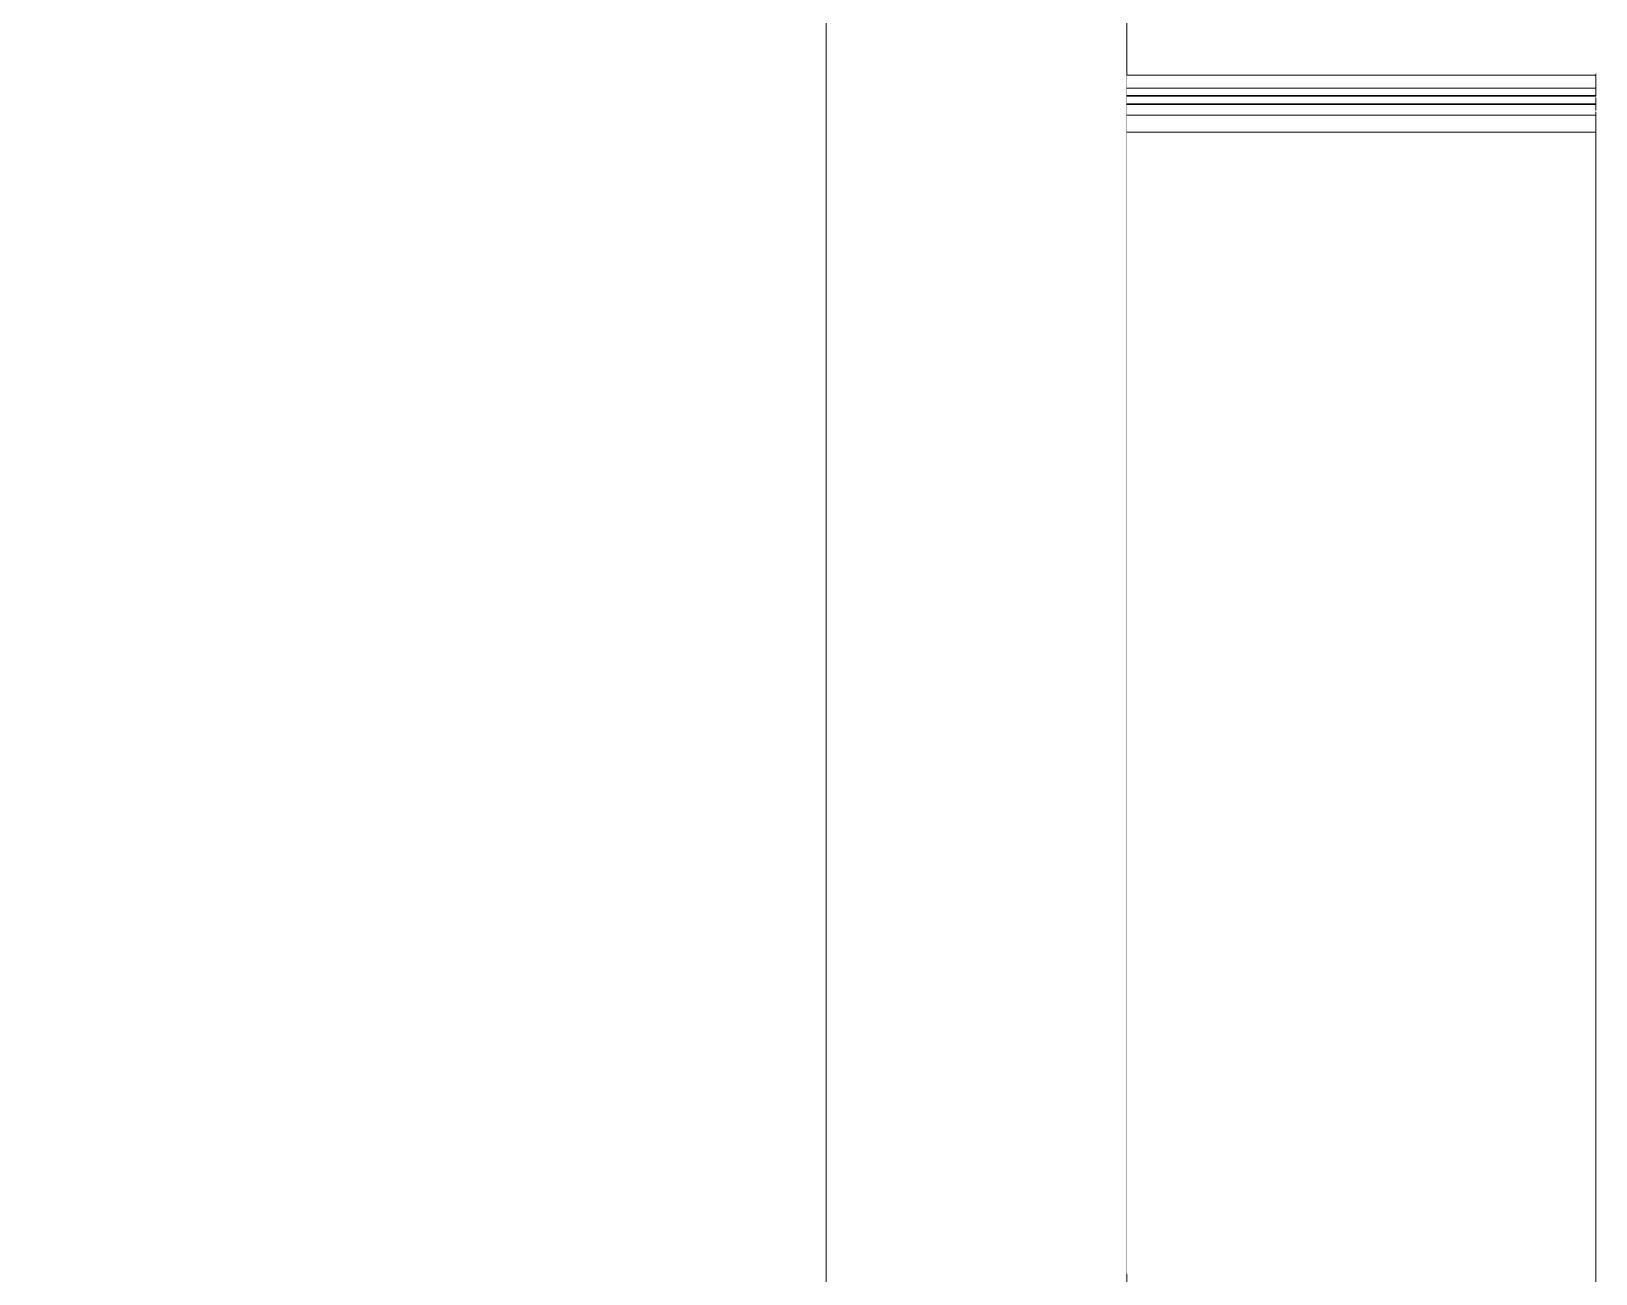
# Model space of a CAD drawing. Extents: x -3080 to 28500, y -1326 to 31609.
# Drawn here: x 26178.6 to 26230.6, y 28083.8 to 28125.1 of the extents above; entities that cross this region are included whole.
import ezdxf
from ezdxf.xclip import XClip

# ---------------------------------------------------------------- set-up
doc = ezdxf.new("R2010")
doc.units = 0
doc.header["$LTSCALE"] = 100
doc.header["$XCLIPFRAME"] = 2
doc.linetypes.add('188K-SM-07-F10-MECH-CR PIPE-Y2257103$0$X-S-FAB_SL ALL$0$Wipeout_Contour', pattern=[1, 0, -1])
for name, color, linetype in [('0-xref', 8, 'Continuous'), ('188K-SM-07-F10-MECH-CR PIPE-Y2257103$0$X-S-FAB_SL ALL$0$A-WALL-EX', 7, 'Continuous'), ('188K-SM-07-F10-MECH-CR PIPE-Y2257103$0$X-S-FAB_SL ALL$0$A-WALL-IN', 7, 'Continuous'), ('188K-SM-07-F10-MECH-CR PIPE-Y2257103$0$X-S-FAB_SL ALL$0$ASP_1', 1, 'Continuous'), ('188K-SM-07-F10-MECH-CR PIPE-Y2257103$0$X-S-FAB_SL ALL$0$Hattch', 7, 'Continuous')]:
    doc.layers.add(name, color=color, linetype=linetype)

# ---------------------------------------------------------------- blocks, each defined once
blk = doc.blocks.new('188K-SM-07-F10-MECH-CR PIPE-Y2257103$0$X-S-FAB_SL ALL$0$剖面元素_25_3', base_point=(23061.264, -8263.064))
at = {"color": 254, "linetype": '188K-SM-07-F10-MECH-CR PIPE-Y2257103$0$X-S-FAB_SL ALL$0$Wipeout_Contour', "lineweight": 0, "ltscale": 198779.141623}
blk.add_wipeout([(49266.264, -6418.064), (49259.764, -6418.064), (49259.764, -6653.064), (49266.264, -6653.064)], dxfattribs=at).dxf.layer = '188K-SM-07-F10-MECH-CR PIPE-Y2257103$0$X-S-FAB_SL ALL$0$Hattch'
blk = doc.blocks.new('188K-SM-07-F10-MECH-CR PIPE-Y2257103$0$X-S-FAB_SL ALL$0$剖面元素_26_3', base_point=(23061.264, -8263.064))
at = {"color": 254, "linetype": '188K-SM-07-F10-MECH-CR PIPE-Y2257103$0$X-S-FAB_SL ALL$0$Wipeout_Contour', "lineweight": 0, "ltscale": 1737619.251686257}
blk.add_wipeout([(49182.764, -6440.004), (49203.764, -6440.214), (49203.764, -6440.564), (49238.764, -6440.564), (49238.764, -6444.164), (49223.614, -6444.164), (49222.914, -6444.351), (49222.401, -6444.864), (49222.214, -6445.564), (49222.214, -6525.564), (49222.401, -6526.264), (49222.914, -6526.776), (49223.614, -6526.964), (49238.764, -6526.964), (49238.764, -6530.564), (49203.764, -6530.564), (49203.764, -6526.964), (49218.914, -6526.964), (49219.614, -6526.776), (49220.126, -6526.264), (49220.314, -6525.564), (49220.314, -6445.564), (49220.126, -6444.864), (49219.614, -6444.351), (49218.914, -6444.164), (49203.764, -6444.164), (49203.764, -6479.816), (49182.764, -6479.606), (49182.764, -6653.064), (49259.764, -6653.064), (49259.764, -6418.064), (49252.393, -6418.064), (49257.764, -6418.116), (49257.764, -6440.616), (49182.764, -6439.89)], dxfattribs=at).dxf.layer = '188K-SM-07-F10-MECH-CR PIPE-Y2257103$0$X-S-FAB_SL ALL$0$Hattch'
blk = doc.blocks.new('188K-SM-07-F10-MECH-CR PIPE-Y2257103$0$X-S-FAB_SL ALL$0$剖面元素_28_3', base_point=(23061.264, -8263.064))
at = {"layer": '188K-SM-07-F10-MECH-CR PIPE-Y2257103$0$X-S-FAB_SL ALL$0$A-WALL-EX', "color": 6, "lineweight": 0}
for p, q in [((49266.264, -6418.064), (49266.264, -6653.064)), ((49276.264, -6418.064), (49276.264, -6673.564))]:
    blk.add_line(p, q, dxfattribs=at)
blk = doc.blocks.new('188K-SM-07-F10-MECH-CR PIPE-Y2257103$0$X-S-FAB_SL ALL$0$剖面元素_2209_3', base_point=(23061.264, -8263.064))
at = {"color": 254, "linetype": '188K-SM-07-F10-MECH-CR PIPE-Y2257103$0$X-S-FAB_SL ALL$0$Wipeout_Contour', "lineweight": 0, "ltscale": 149113.74024}
blk.add_wipeout([(49276.264, -6470.252), (49291.868, -6470.252), (49276.264, -6470.19)], dxfattribs=at).dxf.layer = '188K-SM-07-F10-MECH-CR PIPE-Y2257103$0$X-S-FAB_SL ALL$0$Hattch'
at = {"color": 254, "linetype": '188K-SM-07-F10-MECH-CR PIPE-Y2257103$0$X-S-FAB_SL ALL$0$Wipeout_Contour', "lineweight": 0, "ltscale": 198822.642823}
blk.add_wipeout([(49276.264, -6471.173), (49276.264, -6471.184), (49291.868, -6471.184), (49285.685, -6471.173)], dxfattribs=at).dxf.layer = '188K-SM-07-F10-MECH-CR PIPE-Y2257103$0$X-S-FAB_SL ALL$0$Hattch'
at = {"color": 254, "linetype": '188K-SM-07-F10-MECH-CR PIPE-Y2257103$0$X-S-FAB_SL ALL$0$Wipeout_Contour', "lineweight": 0, "ltscale": 149105.112411}
blk.add_wipeout([(49276.264, -6472.086), (49282.489, -6472.086), (49276.264, -6471.678)], dxfattribs=at).dxf.layer = '188K-SM-07-F10-MECH-CR PIPE-Y2257103$0$X-S-FAB_SL ALL$0$Hattch'
at = {"color": 254, "linetype": '188K-SM-07-F10-MECH-CR PIPE-Y2257103$0$X-S-FAB_SL ALL$0$Wipeout_Contour', "lineweight": 0, "ltscale": 149115.055529}
blk.add_wipeout([(49276.264, -6473.993), (49291.868, -6473.993), (49276.264, -6472.808)], dxfattribs=at).dxf.layer = '188K-SM-07-F10-MECH-CR PIPE-Y2257103$0$X-S-FAB_SL ALL$0$Hattch'
at = {"color": 254, "linetype": '188K-SM-07-F10-MECH-CR PIPE-Y2257103$0$X-S-FAB_SL ALL$0$Wipeout_Contour', "lineweight": 0, "ltscale": 149116.52485}
blk.add_wipeout([(49276.264, -6478.181), (49291.868, -6478.181), (49276.264, -6475.711)], dxfattribs=at).dxf.layer = '188K-SM-07-F10-MECH-CR PIPE-Y2257103$0$X-S-FAB_SL ALL$0$Hattch'
at = {"color": 254, "linetype": '188K-SM-07-F10-MECH-CR PIPE-Y2257103$0$X-S-FAB_SL ALL$0$Wipeout_Contour', "lineweight": 0, "ltscale": 149120.617078}
blk.add_wipeout([(49276.264, -6489.264), (49291.868, -6489.264), (49276.264, -6484.92)], dxfattribs=at).dxf.layer = '188K-SM-07-F10-MECH-CR PIPE-Y2257103$0$X-S-FAB_SL ALL$0$Hattch'
at = {"color": 254, "linetype": '188K-SM-07-F10-MECH-CR PIPE-Y2257103$0$X-S-FAB_SL ALL$0$Wipeout_Contour', "lineweight": 0, "ltscale": 149124.508672}
blk.add_wipeout([(49276.264, -6499.621), (49291.868, -6499.621), (49276.264, -6493.999)], dxfattribs=at).dxf.layer = '188K-SM-07-F10-MECH-CR PIPE-Y2257103$0$X-S-FAB_SL ALL$0$Hattch'
at = {"color": 254, "linetype": '188K-SM-07-F10-MECH-CR PIPE-Y2257103$0$X-S-FAB_SL ALL$0$Wipeout_Contour', "lineweight": 0, "ltscale": 149108.696121}
blk.add_wipeout([(49276.264, -6470.627), (49286.674, -6470.627), (49276.264, -6470.252)], dxfattribs=at).dxf.layer = '188K-SM-07-F10-MECH-CR PIPE-Y2257103$0$X-S-FAB_SL ALL$0$Hattch'
at = {"color": 254, "linetype": '188K-SM-07-F10-MECH-CR PIPE-Y2257103$0$X-S-FAB_SL ALL$0$Wipeout_Contour', "lineweight": 0, "ltscale": 149099.86331}
blk.add_wipeout([(49276.264, -6471.373), (49276.264, -6471.399), (49277.415, -6471.399)], dxfattribs=at).dxf.layer = '188K-SM-07-F10-MECH-CR PIPE-Y2257103$0$X-S-FAB_SL ALL$0$Hattch'
at = {"color": 254, "linetype": '188K-SM-07-F10-MECH-CR PIPE-Y2257103$0$X-S-FAB_SL ALL$0$Wipeout_Contour', "lineweight": 0, "ltscale": 149137.801404}
blk.add_wipeout([(49291.868, -6471.173), (49285.686, -6471.173), (49291.868, -6471.184)], dxfattribs=at).dxf.layer = '188K-SM-07-F10-MECH-CR PIPE-Y2257103$0$X-S-FAB_SL ALL$0$Hattch'
at = {"color": 254, "linetype": '188K-SM-07-F10-MECH-CR PIPE-Y2257103$0$X-S-FAB_SL ALL$0$Wipeout_Contour', "lineweight": 0, "ltscale": 149114.498399}
blk.add_wipeout([(49276.264, -6472.086), (49276.264, -6472.215), (49291.868, -6472.215)], dxfattribs=at).dxf.layer = '188K-SM-07-F10-MECH-CR PIPE-Y2257103$0$X-S-FAB_SL ALL$0$Hattch'
at = {"color": 254, "linetype": '188K-SM-07-F10-MECH-CR PIPE-Y2257103$0$X-S-FAB_SL ALL$0$Wipeout_Contour', "lineweight": 0, "ltscale": 149115.65749}
blk.add_wipeout([(49276.264, -6473.993), (49276.264, -6475.711), (49291.868, -6475.711)], dxfattribs=at).dxf.layer = '188K-SM-07-F10-MECH-CR PIPE-Y2257103$0$X-S-FAB_SL ALL$0$Hattch'
at = {"color": 254, "linetype": '188K-SM-07-F10-MECH-CR PIPE-Y2257103$0$X-S-FAB_SL ALL$0$Wipeout_Contour', "lineweight": 0, "ltscale": 149117.6416}
blk.add_wipeout([(49276.264, -6481.23), (49291.868, -6481.23), (49276.264, -6478.181)], dxfattribs=at).dxf.layer = '188K-SM-07-F10-MECH-CR PIPE-Y2257103$0$X-S-FAB_SL ALL$0$Hattch'
at = {"color": 254, "linetype": '188K-SM-07-F10-MECH-CR PIPE-Y2257103$0$X-S-FAB_SL ALL$0$Wipeout_Contour', "lineweight": 0, "ltscale": 149122.420576}
blk.add_wipeout([(49276.264, -6493.999), (49291.868, -6493.999), (49276.264, -6489.264)], dxfattribs=at).dxf.layer = '188K-SM-07-F10-MECH-CR PIPE-Y2257103$0$X-S-FAB_SL ALL$0$Hattch'
at = {"color": 254, "linetype": '188K-SM-07-F10-MECH-CR PIPE-Y2257103$0$X-S-FAB_SL ALL$0$Wipeout_Contour', "lineweight": 0, "ltscale": 149140.262767}
blk.add_wipeout([(49276.264, -6499.621), (49291.868, -6504.752), (49291.868, -6499.621)], dxfattribs=at).dxf.layer = '188K-SM-07-F10-MECH-CR PIPE-Y2257103$0$X-S-FAB_SL ALL$0$Hattch'
at = {"color": 254, "linetype": '188K-SM-07-F10-MECH-CR PIPE-Y2257103$0$X-S-FAB_SL ALL$0$Wipeout_Contour', "lineweight": 0, "ltscale": 149128.082079}
blk.add_wipeout([(49291.868, -6470.19), (49276.264, -6470.19), (49291.868, -6470.252)], dxfattribs=at).dxf.layer = '188K-SM-07-F10-MECH-CR PIPE-Y2257103$0$X-S-FAB_SL ALL$0$Hattch'
at = {"color": 254, "linetype": '188K-SM-07-F10-MECH-CR PIPE-Y2257103$0$X-S-FAB_SL ALL$0$Wipeout_Contour', "lineweight": 0, "ltscale": 198829.556948}
blk.add_wipeout([(49291.868, -6471.373), (49276.264, -6471.373), (49277.416, -6471.399), (49291.868, -6471.399)], dxfattribs=at).dxf.layer = '188K-SM-07-F10-MECH-CR PIPE-Y2257103$0$X-S-FAB_SL ALL$0$Hattch'
at = {"color": 254, "linetype": '188K-SM-07-F10-MECH-CR PIPE-Y2257103$0$X-S-FAB_SL ALL$0$Wipeout_Contour', "lineweight": 0, "ltscale": 149114.669497}
blk.add_wipeout([(49276.264, -6472.215), (49276.264, -6472.808), (49291.868, -6472.808)], dxfattribs=at).dxf.layer = '188K-SM-07-F10-MECH-CR PIPE-Y2257103$0$X-S-FAB_SL ALL$0$Hattch'
at = {"color": 254, "linetype": '188K-SM-07-F10-MECH-CR PIPE-Y2257103$0$X-S-FAB_SL ALL$0$Wipeout_Contour', "lineweight": 0, "ltscale": 149130.552545}
blk.add_wipeout([(49291.868, -6475.711), (49276.264, -6475.711), (49291.868, -6478.181)], dxfattribs=at).dxf.layer = '188K-SM-07-F10-MECH-CR PIPE-Y2257103$0$X-S-FAB_SL ALL$0$Hattch'
at = {"color": 254, "linetype": '188K-SM-07-F10-MECH-CR PIPE-Y2257103$0$X-S-FAB_SL ALL$0$Wipeout_Contour', "lineweight": 0, "ltscale": 149119.001832}
blk.add_wipeout([(49291.868, -6484.92), (49276.264, -6481.23), (49276.264, -6484.92)], dxfattribs=at).dxf.layer = '188K-SM-07-F10-MECH-CR PIPE-Y2257103$0$X-S-FAB_SL ALL$0$Hattch'
at = {"color": 254, "linetype": '188K-SM-07-F10-MECH-CR PIPE-Y2257103$0$X-S-FAB_SL ALL$0$Wipeout_Contour', "lineweight": 0, "ltscale": 149138.122139}
blk.add_wipeout([(49276.264, -6493.999), (49291.868, -6499.621), (49291.868, -6493.999)], dxfattribs=at).dxf.layer = '188K-SM-07-F10-MECH-CR PIPE-Y2257103$0$X-S-FAB_SL ALL$0$Hattch'
at = {"color": 254, "linetype": '188K-SM-07-F10-MECH-CR PIPE-Y2257103$0$X-S-FAB_SL ALL$0$Wipeout_Contour', "lineweight": 0, "ltscale": 149128.646375}
blk.add_wipeout([(49276.264, -6510.059), (49291.868, -6510.059), (49276.264, -6504.752)], dxfattribs=at).dxf.layer = '188K-SM-07-F10-MECH-CR PIPE-Y2257103$0$X-S-FAB_SL ALL$0$Hattch'
at = {"layer": '188K-SM-07-F10-MECH-CR PIPE-Y2257103$0$X-S-FAB_SL ALL$0$A-WALL-EX', "color": 8, "lineweight": 0}
for p, q in [((49291.868, -6476.901), (49291.868, -6476.337)), ((49291.868, -6477.584), (49291.868, -6476.901)), ((49291.868, -6497.451), (49291.868, -6495.789)), ((49291.868, -6498.57), (49291.868, -6497.451))]:
    blk.add_line(p, q, dxfattribs=at)
at = {"color": 254, "linetype": '188K-SM-07-F10-MECH-CR PIPE-Y2257103$0$X-S-FAB_SL ALL$0$Wipeout_Contour', "lineweight": 0, "ltscale": 198837.65548}
blk.add_wipeout([(49276.264, -6470.252), (49286.674, -6470.627), (49291.868, -6470.627), (49291.868, -6470.252)], dxfattribs=at).dxf.layer = '188K-SM-07-F10-MECH-CR PIPE-Y2257103$0$X-S-FAB_SL ALL$0$Hattch'
at = {"color": 254, "linetype": '188K-SM-07-F10-MECH-CR PIPE-Y2257103$0$X-S-FAB_SL ALL$0$Wipeout_Contour', "lineweight": 0, "ltscale": 198814.261803}
blk.add_wipeout([(49284.066, -6470.981), (49276.264, -6470.981), (49279.531, -6471.15), (49282.432, -6471.15)], dxfattribs=at).dxf.layer = '188K-SM-07-F10-MECH-CR PIPE-Y2257103$0$X-S-FAB_SL ALL$0$Hattch'
at = {"color": 254, "linetype": '188K-SM-07-F10-MECH-CR PIPE-Y2257103$0$X-S-FAB_SL ALL$0$Wipeout_Contour', "lineweight": 0, "ltscale": 149140.789176}
blk.add_wipeout([(49291.868, -6470.981), (49288.601, -6471.15), (49291.868, -6471.15)], dxfattribs=at).dxf.layer = '188K-SM-07-F10-MECH-CR PIPE-Y2257103$0$X-S-FAB_SL ALL$0$Hattch'
at = {"color": 254, "linetype": '188K-SM-07-F10-MECH-CR PIPE-Y2257103$0$X-S-FAB_SL ALL$0$Wipeout_Contour', "lineweight": 0, "ltscale": 149114.286157}
blk.add_wipeout([(49276.264, -6471.678), (49291.868, -6471.678), (49276.264, -6471.529)], dxfattribs=at).dxf.layer = '188K-SM-07-F10-MECH-CR PIPE-Y2257103$0$X-S-FAB_SL ALL$0$Hattch'
at = {"color": 254, "linetype": '188K-SM-07-F10-MECH-CR PIPE-Y2257103$0$X-S-FAB_SL ALL$0$Wipeout_Contour', "lineweight": 0, "ltscale": 149129.250791}
blk.add_wipeout([(49276.264, -6472.808), (49291.868, -6473.993), (49291.868, -6472.808)], dxfattribs=at).dxf.layer = '188K-SM-07-F10-MECH-CR PIPE-Y2257103$0$X-S-FAB_SL ALL$0$Hattch'
at = {"color": 254, "linetype": '188K-SM-07-F10-MECH-CR PIPE-Y2257103$0$X-S-FAB_SL ALL$0$Wipeout_Contour', "lineweight": 0, "ltscale": 149131.593468}
blk.add_wipeout([(49291.868, -6478.181), (49276.264, -6478.181), (49291.868, -6481.23)], dxfattribs=at).dxf.layer = '188K-SM-07-F10-MECH-CR PIPE-Y2257103$0$X-S-FAB_SL ALL$0$Hattch'
at = {"color": 254, "linetype": '188K-SM-07-F10-MECH-CR PIPE-Y2257103$0$X-S-FAB_SL ALL$0$Wipeout_Contour', "lineweight": 0, "ltscale": 149134.399074}
blk.add_wipeout([(49276.264, -6484.92), (49291.868, -6489.264), (49291.868, -6484.92)], dxfattribs=at).dxf.layer = '188K-SM-07-F10-MECH-CR PIPE-Y2257103$0$X-S-FAB_SL ALL$0$Hattch'
at = {"color": 254, "linetype": '188K-SM-07-F10-MECH-CR PIPE-Y2257103$0$X-S-FAB_SL ALL$0$Wipeout_Contour', "lineweight": 0, "ltscale": 149126.58581}
blk.add_wipeout([(49276.264, -6499.621), (49276.264, -6504.752), (49291.868, -6504.752)], dxfattribs=at).dxf.layer = '188K-SM-07-F10-MECH-CR PIPE-Y2257103$0$X-S-FAB_SL ALL$0$Hattch'
at = {"color": 254, "linetype": '188K-SM-07-F10-MECH-CR PIPE-Y2257103$0$X-S-FAB_SL ALL$0$Wipeout_Contour', "lineweight": 0, "ltscale": 149144.38426}
blk.add_wipeout([(49276.264, -6510.059), (49291.868, -6515.369), (49291.868, -6510.059)], dxfattribs=at).dxf.layer = '188K-SM-07-F10-MECH-CR PIPE-Y2257103$0$X-S-FAB_SL ALL$0$Hattch'
at = {"layer": '188K-SM-07-F10-MECH-CR PIPE-Y2257103$0$X-S-FAB_SL ALL$0$A-WALL-EX', "color": 8, "lineweight": 0}
for p, q in [((49291.868, -6470.19), (49276.264, -6470.19)), ((49291.868, -6470.252), (49291.868, -6470.155)), ((49291.868, -6473.261), (49291.868, -6473.077)), ((49291.868, -6473.648), (49291.868, -6473.261)), ((49291.868, -6479.678), (49291.868, -6478.976)), ((49291.868, -6480.479), (49291.868, -6479.678)), ((49291.868, -6487.208), (49291.868, -6486.116)), ((49291.868, -6488.258), (49291.868, -6487.208)), ((49291.868, -6503.328), (49291.868, -6501.953)), ((49291.868, -6504.021), (49291.868, -6503.328))]:
    blk.add_line(p, q, dxfattribs=at)
at = {"color": 254, "linetype": '188K-SM-07-F10-MECH-CR PIPE-Y2257103$0$X-S-FAB_SL ALL$0$Wipeout_Contour', "lineweight": 0, "ltscale": 149101.844859}
blk.add_wipeout([(49276.264, -6470.981), (49276.264, -6471.15), (49279.531, -6471.15)], dxfattribs=at).dxf.layer = '188K-SM-07-F10-MECH-CR PIPE-Y2257103$0$X-S-FAB_SL ALL$0$Hattch'
at = {"color": 254, "linetype": '188K-SM-07-F10-MECH-CR PIPE-Y2257103$0$X-S-FAB_SL ALL$0$Wipeout_Contour', "lineweight": 0, "ltscale": 149121.316996}
blk.add_wipeout([(49284.066, -6470.981), (49282.432, -6471.15), (49285.699, -6471.15)], dxfattribs=at).dxf.layer = '188K-SM-07-F10-MECH-CR PIPE-Y2257103$0$X-S-FAB_SL ALL$0$Hattch'
at = {"color": 254, "linetype": '188K-SM-07-F10-MECH-CR PIPE-Y2257103$0$X-S-FAB_SL ALL$0$Wipeout_Contour', "lineweight": 0, "ltscale": 198834.523367}
blk.add_wipeout([(49276.264, -6471.678), (49282.489, -6472.086), (49291.868, -6472.086), (49291.868, -6471.678)], dxfattribs=at).dxf.layer = '188K-SM-07-F10-MECH-CR PIPE-Y2257103$0$X-S-FAB_SL ALL$0$Hattch'
at = {"color": 254, "linetype": '188K-SM-07-F10-MECH-CR PIPE-Y2257103$0$X-S-FAB_SL ALL$0$Wipeout_Contour', "lineweight": 0, "ltscale": 149129.783333}
blk.add_wipeout([(49276.264, -6473.993), (49291.868, -6475.711), (49291.868, -6473.993)], dxfattribs=at).dxf.layer = '188K-SM-07-F10-MECH-CR PIPE-Y2257103$0$X-S-FAB_SL ALL$0$Hattch'
at = {"color": 254, "linetype": '188K-SM-07-F10-MECH-CR PIPE-Y2257103$0$X-S-FAB_SL ALL$0$Wipeout_Contour', "lineweight": 0, "ltscale": 149132.869602}
blk.add_wipeout([(49276.264, -6481.23), (49291.868, -6484.92), (49291.868, -6481.23)], dxfattribs=at).dxf.layer = '188K-SM-07-F10-MECH-CR PIPE-Y2257103$0$X-S-FAB_SL ALL$0$Hattch'
at = {"color": 254, "linetype": '188K-SM-07-F10-MECH-CR PIPE-Y2257103$0$X-S-FAB_SL ALL$0$Wipeout_Contour', "lineweight": 0, "ltscale": 149136.150963}
blk.add_wipeout([(49276.264, -6489.264), (49291.868, -6493.999), (49291.868, -6489.264)], dxfattribs=at).dxf.layer = '188K-SM-07-F10-MECH-CR PIPE-Y2257103$0$X-S-FAB_SL ALL$0$Hattch'
at = {"color": 254, "linetype": '188K-SM-07-F10-MECH-CR PIPE-Y2257103$0$X-S-FAB_SL ALL$0$Wipeout_Contour', "lineweight": 0, "ltscale": 149142.299411}
blk.add_wipeout([(49276.264, -6504.752), (49291.868, -6510.059), (49291.868, -6504.752)], dxfattribs=at).dxf.layer = '188K-SM-07-F10-MECH-CR PIPE-Y2257103$0$X-S-FAB_SL ALL$0$Hattch'
at = {"layer": '188K-SM-07-F10-MECH-CR PIPE-Y2257103$0$X-S-FAB_SL ALL$0$A-WALL-EX', "color": 8, "lineweight": 0}
for p, q in [((49291.868, -6473.993), (49291.868, -6475.711)), ((49291.868, -6474.766), (49291.868, -6474.436)), ((49291.868, -6475.245), (49291.868, -6474.766)), ((49291.868, -6475.711), (49291.868, -6478.181)), ((49291.868, -6478.181), (49291.868, -6481.23)), ((49291.868, -6481.23), (49291.868, -6484.92)), ((49291.868, -6483.11), (49291.868, -6482.219)), ((49291.868, -6484.039), (49291.868, -6483.11)), ((49291.868, -6484.92), (49291.868, -6489.264)), ((49291.868, -6489.264), (49291.868, -6493.999)), ((49291.868, -6491.984), (49291.868, -6490.762)), ((49291.868, -6492.968), (49291.868, -6491.984)), ((49291.868, -6493.999), (49291.868, -6499.621)), ((49291.868, -6499.621), (49291.868, -6504.752)), ((49291.868, -6504.752), (49291.868, -6510.059)), ((49291.868, -6509.29), (49291.868, -6507.814)), ((49291.868, -6509.684), (49291.868, -6509.29)), ((49291.868, -6510.059), (49291.868, -6515.369))]:
    blk.add_line(p, q, dxfattribs=at)
at = {"color": 254, "linetype": '188K-SM-07-F10-MECH-CR PIPE-Y2257103$0$X-S-FAB_SL ALL$0$Wipeout_Contour', "lineweight": 0, "ltscale": 149104.671339}
blk.add_wipeout([(49276.264, -6470.743), (49276.264, -6470.867), (49282.487, -6470.867)], dxfattribs=at).dxf.layer = '188K-SM-07-F10-MECH-CR PIPE-Y2257103$0$X-S-FAB_SL ALL$0$Hattch'
at = {"color": 254, "linetype": '188K-SM-07-F10-MECH-CR PIPE-Y2257103$0$X-S-FAB_SL ALL$0$Wipeout_Contour', "lineweight": 0, "ltscale": 198842.380683}
blk.add_wipeout([(49291.868, -6470.981), (49284.066, -6470.981), (49285.699, -6471.15), (49288.601, -6471.15)], dxfattribs=at).dxf.layer = '188K-SM-07-F10-MECH-CR PIPE-Y2257103$0$X-S-FAB_SL ALL$0$Hattch'
at = {"color": 254, "linetype": '188K-SM-07-F10-MECH-CR PIPE-Y2257103$0$X-S-FAB_SL ALL$0$Wipeout_Contour', "lineweight": 0, "ltscale": 149128.616531}
blk.add_wipeout([(49276.264, -6471.529), (49291.868, -6471.678), (49291.868, -6471.529)], dxfattribs=at).dxf.layer = '188K-SM-07-F10-MECH-CR PIPE-Y2257103$0$X-S-FAB_SL ALL$0$Hattch'
at = {"color": 254, "linetype": '188K-SM-07-F10-MECH-CR PIPE-Y2257103$0$X-S-FAB_SL ALL$0$Wipeout_Contour', "lineweight": 0, "ltscale": 149128.831408}
blk.add_wipeout([(49276.264, -6472.086), (49291.868, -6472.215), (49291.868, -6472.086)], dxfattribs=at).dxf.layer = '188K-SM-07-F10-MECH-CR PIPE-Y2257103$0$X-S-FAB_SL ALL$0$Hattch'
at = {"color": 254, "linetype": '188K-SM-07-F10-MECH-CR PIPE-Y2257103$0$X-S-FAB_SL ALL$0$Wipeout_Contour', "lineweight": 0, "ltscale": 149113.925008}
blk.add_wipeout([(49276.264, -6470.743), (49291.868, -6470.743), (49276.264, -6470.627)], dxfattribs=at).dxf.layer = '188K-SM-07-F10-MECH-CR PIPE-Y2257103$0$X-S-FAB_SL ALL$0$Hattch'
at = {"color": 254, "linetype": '188K-SM-07-F10-MECH-CR PIPE-Y2257103$0$X-S-FAB_SL ALL$0$Wipeout_Contour', "lineweight": 0, "ltscale": 149103.604359}
blk.add_wipeout([(49276.264, -6471.415), (49276.264, -6471.529), (49281.149, -6471.529)], dxfattribs=at).dxf.layer = '188K-SM-07-F10-MECH-CR PIPE-Y2257103$0$X-S-FAB_SL ALL$0$Hattch'
at = {"color": 254, "linetype": '188K-SM-07-F10-MECH-CR PIPE-Y2257103$0$X-S-FAB_SL ALL$0$Wipeout_Contour', "lineweight": 0, "ltscale": 149128.942053}
blk.add_wipeout([(49276.264, -6472.215), (49291.868, -6472.808), (49291.868, -6472.215)], dxfattribs=at).dxf.layer = '188K-SM-07-F10-MECH-CR PIPE-Y2257103$0$X-S-FAB_SL ALL$0$Hattch'
at = {"layer": '188K-SM-07-F10-MECH-CR PIPE-Y2257103$0$X-S-FAB_SL ALL$0$A-WALL-EX', "color": 8, "lineweight": 0}
for p, q in [((49291.868, -6472.074), (49291.868, -6471.842)), ((49291.868, -6472.086), (49276.264, -6472.086)), ((49291.868, -6472.086), (49291.868, -6472.1)), ((49291.868, -6472.189), (49291.868, -6472.1)), ((49291.868, -6472.189), (49291.868, -6472.215)), ((49291.868, -6472.215), (49291.868, -6472.374)), ((49291.868, -6472.374), (49291.868, -6472.302)), ((49291.868, -6472.59), (49291.868, -6472.374)), ((49291.868, -6472.59), (49291.868, -6472.808)), ((49291.868, -6472.808), (49291.868, -6473.993))]:
    blk.add_line(p, q, dxfattribs=at)
at = {"color": 254, "linetype": '188K-SM-07-F10-MECH-CR PIPE-Y2257103$0$X-S-FAB_SL ALL$0$Wipeout_Contour', "lineweight": 0, "ltscale": 198833.960692}
blk.add_wipeout([(49276.264, -6470.743), (49282.487, -6470.867), (49291.868, -6470.867), (49291.868, -6470.743)], dxfattribs=at).dxf.layer = '188K-SM-07-F10-MECH-CR PIPE-Y2257103$0$X-S-FAB_SL ALL$0$Hattch'
at = {"color": 254, "linetype": '188K-SM-07-F10-MECH-CR PIPE-Y2257103$0$X-S-FAB_SL ALL$0$Wipeout_Contour', "lineweight": 0, "ltscale": 198833.066033}
blk.add_wipeout([(49291.868, -6471.415), (49276.264, -6471.415), (49281.149, -6471.529), (49291.868, -6471.529)], dxfattribs=at).dxf.layer = '188K-SM-07-F10-MECH-CR PIPE-Y2257103$0$X-S-FAB_SL ALL$0$Hattch'
at = {"layer": '188K-SM-07-F10-MECH-CR PIPE-Y2257103$0$X-S-FAB_SL ALL$0$A-WALL-EX', "color": 8, "lineweight": 0}
blk.add_line((49291.868, -6471.678), (49291.868, -6472.086), dxfattribs=at)
at = {"color": 254, "linetype": '188K-SM-07-F10-MECH-CR PIPE-Y2257103$0$X-S-FAB_SL ALL$0$Wipeout_Contour', "lineweight": 0, "ltscale": 149128.259694}
blk.add_wipeout([(49276.264, -6470.627), (49291.868, -6470.743), (49291.868, -6470.627)], dxfattribs=at).dxf.layer = '188K-SM-07-F10-MECH-CR PIPE-Y2257103$0$X-S-FAB_SL ALL$0$Hattch'
at = {"color": 254, "linetype": '188K-SM-07-F10-MECH-CR PIPE-Y2257103$0$X-S-FAB_SL ALL$0$Wipeout_Contour', "lineweight": 0, "ltscale": 149100.484317}
blk.add_wipeout([(49276.264, -6470.894), (49276.264, -6470.934), (49278.227, -6470.934)], dxfattribs=at).dxf.layer = '188K-SM-07-F10-MECH-CR PIPE-Y2257103$0$X-S-FAB_SL ALL$0$Hattch'
at = {"color": 254, "linetype": '188K-SM-07-F10-MECH-CR PIPE-Y2257103$0$X-S-FAB_SL ALL$0$Wipeout_Contour', "lineweight": 0, "ltscale": 198830.064028}
blk.add_wipeout([(49291.868, -6470.894), (49276.264, -6470.894), (49278.227, -6470.934), (49291.868, -6470.934)], dxfattribs=at).dxf.layer = '188K-SM-07-F10-MECH-CR PIPE-Y2257103$0$X-S-FAB_SL ALL$0$Hattch'
at = {"color": 254, "linetype": '188K-SM-07-F10-MECH-CR PIPE-Y2257103$0$X-S-FAB_SL ALL$0$Wipeout_Contour', "lineweight": 0, "ltscale": 149123.574538}
blk.add_wipeout([(49285.925, -6470.894), (49284.066, -6470.867), (49284.066, -6470.894)], dxfattribs=at).dxf.layer = '188K-SM-07-F10-MECH-CR PIPE-Y2257103$0$X-S-FAB_SL ALL$0$Hattch'
at = {"color": 254, "linetype": '188K-SM-07-F10-MECH-CR PIPE-Y2257103$0$X-S-FAB_SL ALL$0$Wipeout_Contour', "lineweight": 0, "ltscale": 149099.889331}
blk.add_wipeout([(49276.264, -6471.199), (49277.519, -6471.199), (49276.264, -6471.184)], dxfattribs=at).dxf.layer = '188K-SM-07-F10-MECH-CR PIPE-Y2257103$0$X-S-FAB_SL ALL$0$Hattch'
at = {"color": 254, "linetype": '188K-SM-07-F10-MECH-CR PIPE-Y2257103$0$X-S-FAB_SL ALL$0$Wipeout_Contour', "lineweight": 0, "ltscale": 198822.650942}
blk.add_wipeout([(49285.606, -6471.297), (49276.264, -6471.297), (49276.264, -6471.373), (49291.868, -6471.373)], dxfattribs=at).dxf.layer = '188K-SM-07-F10-MECH-CR PIPE-Y2257103$0$X-S-FAB_SL ALL$0$Hattch'
at = {"color": 254, "linetype": '188K-SM-07-F10-MECH-CR PIPE-Y2257103$0$X-S-FAB_SL ALL$0$Wipeout_Contour', "lineweight": 0, "ltscale": 198829.55136}
blk.add_wipeout([(49276.264, -6471.184), (49277.519, -6471.199), (49291.868, -6471.199), (49291.868, -6471.184)], dxfattribs=at).dxf.layer = '188K-SM-07-F10-MECH-CR PIPE-Y2257103$0$X-S-FAB_SL ALL$0$Hattch'
at = {"color": 254, "linetype": '188K-SM-07-F10-MECH-CR PIPE-Y2257103$0$X-S-FAB_SL ALL$0$Wipeout_Contour', "lineweight": 0, "ltscale": 198840.939098}
blk.add_wipeout([(49284.066, -6470.981), (49291.868, -6470.981), (49288.632, -6470.934), (49284.066, -6470.934)], dxfattribs=at).dxf.layer = '188K-SM-07-F10-MECH-CR PIPE-Y2257103$0$X-S-FAB_SL ALL$0$Hattch'
at = {"color": 254, "linetype": '188K-SM-07-F10-MECH-CR PIPE-Y2257103$0$X-S-FAB_SL ALL$0$Wipeout_Contour', "lineweight": 0, "ltscale": 149137.779258}
blk.add_wipeout([(49291.868, -6471.297), (49285.606, -6471.297), (49291.868, -6471.373)], dxfattribs=at).dxf.layer = '188K-SM-07-F10-MECH-CR PIPE-Y2257103$0$X-S-FAB_SL ALL$0$Hattch'
at = {"color": 254, "linetype": '188K-SM-07-F10-MECH-CR PIPE-Y2257103$0$X-S-FAB_SL ALL$0$Wipeout_Contour', "lineweight": 0, "ltscale": 198814.360535}
blk.add_wipeout([(49284.066, -6470.867), (49276.264, -6470.867), (49278.123, -6470.894), (49284.066, -6470.894)], dxfattribs=at).dxf.layer = '188K-SM-07-F10-MECH-CR PIPE-Y2257103$0$X-S-FAB_SL ALL$0$Hattch'
at = {"color": 254, "linetype": '188K-SM-07-F10-MECH-CR PIPE-Y2257103$0$X-S-FAB_SL ALL$0$Wipeout_Contour', "lineweight": 0, "ltscale": 149117.426246}
blk.add_wipeout([(49280.83, -6470.934), (49284.066, -6470.981), (49284.066, -6470.934)], dxfattribs=at).dxf.layer = '188K-SM-07-F10-MECH-CR PIPE-Y2257103$0$X-S-FAB_SL ALL$0$Hattch'
at = {"color": 254, "linetype": '188K-SM-07-F10-MECH-CR PIPE-Y2257103$0$X-S-FAB_SL ALL$0$Wipeout_Contour', "lineweight": 0, "ltscale": 198845.303507}
blk.add_wipeout([(49284.066, -6470.867), (49285.925, -6470.894), (49291.868, -6470.894), (49291.868, -6470.867)], dxfattribs=at).dxf.layer = '188K-SM-07-F10-MECH-CR PIPE-Y2257103$0$X-S-FAB_SL ALL$0$Hattch'
at = {"layer": '188K-SM-07-F10-MECH-CR PIPE-Y2257103$0$X-S-FAB_SL ALL$0$A-WALL-EX', "color": 8, "lineweight": 0}
for p, q in [((49291.868, -6470.252), (49291.868, -6470.627)), ((49291.868, -6470.627), (49291.868, -6470.268))]:
    blk.add_line(p, q, dxfattribs=at)
at = {"color": 254, "linetype": '188K-SM-07-F10-MECH-CR PIPE-Y2257103$0$X-S-FAB_SL ALL$0$Wipeout_Contour', "lineweight": 0, "ltscale": 198809.996205}
blk.add_wipeout([(49276.264, -6470.934), (49276.264, -6470.981), (49284.066, -6470.981), (49280.83, -6470.934)], dxfattribs=at).dxf.layer = '188K-SM-07-F10-MECH-CR PIPE-Y2257103$0$X-S-FAB_SL ALL$0$Hattch'
at = {"color": 254, "linetype": '188K-SM-07-F10-MECH-CR PIPE-Y2257103$0$X-S-FAB_SL ALL$0$Wipeout_Contour', "lineweight": 0, "ltscale": 149140.633576}
blk.add_wipeout([(49291.868, -6470.934), (49288.632, -6470.934), (49291.868, -6470.981)], dxfattribs=at).dxf.layer = '188K-SM-07-F10-MECH-CR PIPE-Y2257103$0$X-S-FAB_SL ALL$0$Hattch'
at = {"layer": '188K-SM-07-F10-MECH-CR PIPE-Y2257103$0$X-S-FAB_SL ALL$0$A-WALL-EX', "color": 8, "lineweight": 0}
for p, q in [((49291.868, -6470.867), (49284.066, -6470.867)), ((49291.868, -6470.627), (49291.868, -6470.743)), ((49291.868, -6470.743), (49291.868, -6470.867)), ((49291.868, -6470.867), (49291.868, -6470.867))]:
    blk.add_line(p, q, dxfattribs=at)
at = {"color": 254, "linetype": '188K-SM-07-F10-MECH-CR PIPE-Y2257103$0$X-S-FAB_SL ALL$0$Wipeout_Contour', "lineweight": 0, "ltscale": 149100.367414}
blk.add_wipeout([(49278.123, -6470.894), (49276.264, -6470.867), (49276.264, -6470.894)], dxfattribs=at).dxf.layer = '188K-SM-07-F10-MECH-CR PIPE-Y2257103$0$X-S-FAB_SL ALL$0$Hattch'
at = {"color": 254, "linetype": '188K-SM-07-F10-MECH-CR PIPE-Y2257103$0$X-S-FAB_SL ALL$0$Wipeout_Contour', "lineweight": 0, "ltscale": 198827.194768}
blk.add_wipeout([(49276.264, -6471.203), (49291.868, -6471.203), (49290.578, -6471.199), (49276.264, -6471.199)], dxfattribs=at).dxf.layer = '188K-SM-07-F10-MECH-CR PIPE-Y2257103$0$X-S-FAB_SL ALL$0$Hattch'
at = {"layer": '188K-SM-07-F10-MECH-CR PIPE-Y2257103$0$X-S-FAB_SL ALL$0$A-WALL-EX', "color": 8, "lineweight": 0}
for p, q in [((49291.868, -6470.627), (49276.264, -6470.627)), ((49276.264, -6470.867), (49284.066, -6470.867))]:
    blk.add_line(p, q, dxfattribs=at)
at = {"color": 254, "linetype": '188K-SM-07-F10-MECH-CR PIPE-Y2257103$0$X-S-FAB_SL ALL$0$Wipeout_Contour', "lineweight": 0, "ltscale": 149105.353878}
blk.add_wipeout([(49283.042, -6471.173), (49276.264, -6471.15), (49276.264, -6471.173)], dxfattribs=at).dxf.layer = '188K-SM-07-F10-MECH-CR PIPE-Y2257103$0$X-S-FAB_SL ALL$0$Hattch'
at = {"color": 254, "linetype": '188K-SM-07-F10-MECH-CR PIPE-Y2257103$0$X-S-FAB_SL ALL$0$Wipeout_Contour', "lineweight": 0, "ltscale": 149105.518604}
blk.add_wipeout([(49276.264, -6471.203), (49276.264, -6471.297), (49283.168, -6471.297)], dxfattribs=at).dxf.layer = '188K-SM-07-F10-MECH-CR PIPE-Y2257103$0$X-S-FAB_SL ALL$0$Hattch'
at = {"color": 254, "linetype": '188K-SM-07-F10-MECH-CR PIPE-Y2257103$0$X-S-FAB_SL ALL$0$Wipeout_Contour', "lineweight": 0, "ltscale": 198827.383158}
blk.add_wipeout([(49276.264, -6471.399), (49276.264, -6471.415), (49291.868, -6471.415), (49290.665, -6471.399)], dxfattribs=at).dxf.layer = '188K-SM-07-F10-MECH-CR PIPE-Y2257103$0$X-S-FAB_SL ALL$0$Hattch'
at = {"color": 254, "linetype": '188K-SM-07-F10-MECH-CR PIPE-Y2257103$0$X-S-FAB_SL ALL$0$Wipeout_Contour', "lineweight": 0, "ltscale": 198834.660899}
blk.add_wipeout([(49291.868, -6471.15), (49276.264, -6471.15), (49283.042, -6471.173), (49291.868, -6471.173)], dxfattribs=at).dxf.layer = '188K-SM-07-F10-MECH-CR PIPE-Y2257103$0$X-S-FAB_SL ALL$0$Hattch'
at = {"layer": '188K-SM-07-F10-MECH-CR PIPE-Y2257103$0$X-S-FAB_SL ALL$0$A-WALL-EX', "color": 8, "lineweight": 0}
for q in [(49291.868, -6470.867), (49276.264, -6470.894)]:
    blk.add_line((49291.868, -6470.894), q, dxfattribs=at)
at = {"color": 254, "linetype": '188K-SM-07-F10-MECH-CR PIPE-Y2257103$0$X-S-FAB_SL ALL$0$Wipeout_Contour', "lineweight": 0, "ltscale": 149142.660901}
blk.add_wipeout([(49291.868, -6471.199), (49290.578, -6471.199), (49291.868, -6471.203)], dxfattribs=at).dxf.layer = '188K-SM-07-F10-MECH-CR PIPE-Y2257103$0$X-S-FAB_SL ALL$0$Hattch'
at = {"color": 254, "linetype": '188K-SM-07-F10-MECH-CR PIPE-Y2257103$0$X-S-FAB_SL ALL$0$Wipeout_Contour', "lineweight": 0, "ltscale": 198834.824516}
blk.add_wipeout([(49276.264, -6471.203), (49283.168, -6471.297), (49291.868, -6471.297), (49291.868, -6471.203)], dxfattribs=at).dxf.layer = '188K-SM-07-F10-MECH-CR PIPE-Y2257103$0$X-S-FAB_SL ALL$0$Hattch'
at = {"layer": '188K-SM-07-F10-MECH-CR PIPE-Y2257103$0$X-S-FAB_SL ALL$0$A-WALL-EX', "color": 8, "lineweight": 0}
blk.add_line((49291.868, -6470.981), (49291.868, -6470.934), dxfattribs=at)
at = {"color": 254, "linetype": '188K-SM-07-F10-MECH-CR PIPE-Y2257103$0$X-S-FAB_SL ALL$0$Wipeout_Contour', "lineweight": 0, "ltscale": 149142.827257}
blk.add_wipeout([(49291.868, -6471.399), (49290.665, -6471.399), (49291.868, -6471.415)], dxfattribs=at).dxf.layer = '188K-SM-07-F10-MECH-CR PIPE-Y2257103$0$X-S-FAB_SL ALL$0$Hattch'
at = {"layer": '188K-SM-07-F10-MECH-CR PIPE-Y2257103$0$X-S-FAB_SL ALL$0$A-WALL-EX', "color": 8, "lineweight": 0}
for p, q in [((49291.868, -6471.15), (49276.264, -6471.15)), ((49291.868, -6471.157), (49276.264, -6471.157)), ((49291.868, -6471.15), (49291.868, -6470.981)), ((49291.868, -6471.184), (49291.868, -6471.15)), ((49291.868, -6471.184), (49291.868, -6471.203)), ((49291.868, -6471.373), (49291.868, -6471.203)), ((49291.868, -6471.529), (49276.264, -6471.529)), ((49291.868, -6471.522), (49291.868, -6471.415)), ((49291.868, -6471.562), (49291.868, -6471.522)), ((49291.868, -6471.529), (49291.868, -6471.562)), ((49291.868, -6471.665), (49291.868, -6471.562)), ((49291.868, -6471.665), (49291.868, -6471.678))]:
    blk.add_line(p, q, dxfattribs=at)
blk = doc.blocks.new('188K-SM-07-F10-MECH-CR PIPE-Y2257103$0$X-S-FAB_SL ALL$0$A$C2e9ab586')
at = {"layer": '188K-SM-07-F10-MECH-CR PIPE-Y2257103$0$X-S-FAB_SL ALL$0$A-WALL-IN', "lineweight": 0}
blk.add_blockref('188K-SM-07-F10-MECH-CR PIPE-Y2257103$0$X-S-FAB_SL ALL$0$剖面元素_25_3', (-28106.385, 285), dxfattribs=at)
at = {"layer": '188K-SM-07-F10-MECH-CR PIPE-Y2257103$0$X-S-FAB_SL ALL$0$A-WALL-EX', "lineweight": 0}
blk.add_blockref('188K-SM-07-F10-MECH-CR PIPE-Y2257103$0$X-S-FAB_SL ALL$0$剖面元素_28_3', (-28106.385, 285), dxfattribs=at)
at = {"layer": '188K-SM-07-F10-MECH-CR PIPE-Y2257103$0$X-S-FAB_SL ALL$0$A-WALL-IN', "lineweight": 0}
blk.add_blockref('188K-SM-07-F10-MECH-CR PIPE-Y2257103$0$X-S-FAB_SL ALL$0$剖面元素_26_3', (-28106.385, 285), dxfattribs=at)
at = {"layer": '188K-SM-07-F10-MECH-CR PIPE-Y2257103$0$X-S-FAB_SL ALL$0$A-WALL-EX', "lineweight": 0}
blk.add_blockref('188K-SM-07-F10-MECH-CR PIPE-Y2257103$0$X-S-FAB_SL ALL$0$剖面元素_2209_3', (-28106.385, 285), dxfattribs=at)
blk = doc.blocks.new('188K-SM-07-F10-MECH-CR PIPE-Y2257103$0$X-S-FAB_SL ALL')
at = {"layer": '188K-SM-07-F10-MECH-CR PIPE-Y2257103$0$X-S-FAB_SL ALL$0$ASP_1'}
blk.add_blockref('188K-SM-07-F10-MECH-CR PIPE-Y2257103$0$X-S-FAB_SL ALL$0$A$C2e9ab586', (23632.864, -73288.977), dxfattribs=at)
blk = doc.blocks.new('188K-SM-07-F10-MECH-CR PIPE-Y2257103')
ref = blk.add_blockref('188K-SM-07-F10-MECH-CR PIPE-Y2257103$0$X-S-FAB_SL ALL', (4473.521, 99334.763))
XClip(ref).set_block_clipping_path([(-7553.4648570136, -75341.9369645483), (24026.2025623869, -67725.7696244382)])

msp = doc.modelspace()

# ---------------------------------------------------------------- block references
at = {"layer": '0-xref'}
msp.add_blockref('188K-SM-07-F10-MECH-CR PIPE-Y2257103', (0, 0), dxfattribs=at)

doc.saveas('drawing.dxf')
